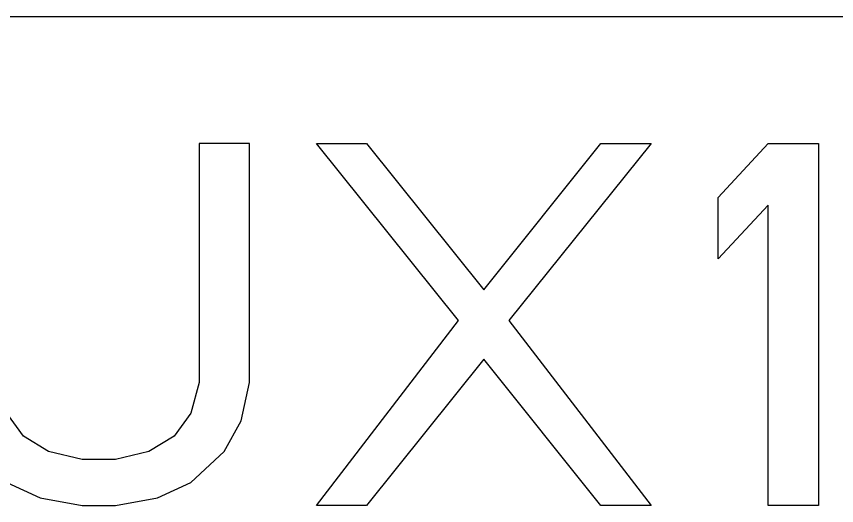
# Model space of a CAD drawing. Extents: x 10 to 656, y -396 to 292.
# Drawn here: x 262.828 to 263.838, y 101.17 to 101.772 of the extents above; entities that cross this region are included whole.
import ezdxf

# ---------------------------------------------------------------- set-up
doc = ezdxf.new("R2010")
doc.units = 0
doc.header["$LTSCALE"] = 5
doc.header["$MEASUREMENT"] = 0
doc.layers.get('0').update_dxf_attribs({"linetype": 'CONTINUOUS'})

msp = doc.modelspace()

# ---------------------------------------------------------------- linework, layer by layer
at = {"color": 7, "linetype": 'Continuous'}
for p, q in [((261.6226, 101.7716), (264.4568, 101.7716)), ((263.0533, 101.6154), (263.0533, 101.3216)), ((263.1151, 101.6154), (263.0533, 101.6154)), ((263.1151, 101.3216), (263.1151, 101.6154)), ((263.3726, 101.3975), (263.1975, 101.6154)), ((263.1975, 101.6154), (263.2593, 101.6154)), ((263.2593, 101.6154), (263.4035, 101.4354)), ((263.4035, 101.4354), (263.5477, 101.6154)), ((263.6095, 101.6154), (263.4344, 101.3975)), ((263.5477, 101.6154), (263.6095, 101.6154)), ((263.6919, 101.5491), (263.7537, 101.6154)), ((263.7537, 101.6154), (263.8154, 101.6154)), ((263.8154, 101.6154), (263.8154, 101.17)), ((263.6919, 101.4733), (263.6919, 101.5491)), ((263.7537, 101.5396), (263.6919, 101.4733)), ((263.7537, 101.17), (263.7537, 101.5396)), ((263.1975, 101.17), (263.3726, 101.3975)), ((263.4344, 101.3975), (263.6095, 101.17)), ((263.4035, 101.3501), (263.2593, 101.17)), ((263.5477, 101.17), (263.4035, 101.3501)), ((263.0533, 101.3216), (263.043, 101.2837)), ((263.1048, 101.2743), (263.1151, 101.3216)), ((262.837, 101.2553), (262.8164, 101.2837)), ((263.043, 101.2837), (263.0224, 101.2553)), ((263.0842, 101.2364), (263.1048, 101.2743)), ((262.8679, 101.2364), (262.837, 101.2553)), ((263.0224, 101.2553), (262.9915, 101.2364)), ((262.9091, 101.2269), (262.8679, 101.2364)), ((262.9915, 101.2364), (262.9503, 101.2269)), ((263.043, 101.1985), (263.0842, 101.2364)), ((262.9503, 101.2269), (262.9091, 101.2269)), ((262.8164, 101.1985), (262.8576, 101.1795)), ((263.0018, 101.1795), (263.043, 101.1985)), ((262.8576, 101.1795), (262.9091, 101.17)), ((262.9503, 101.17), (263.0018, 101.1795)), ((262.9091, 101.17), (262.9503, 101.17)), ((263.2593, 101.17), (263.1975, 101.17)), ((263.6095, 101.17), (263.5477, 101.17)), ((263.8154, 101.17), (263.7537, 101.17))]:
    msp.add_line(p, q, dxfattribs=at)

doc.saveas('drawing.dxf')
